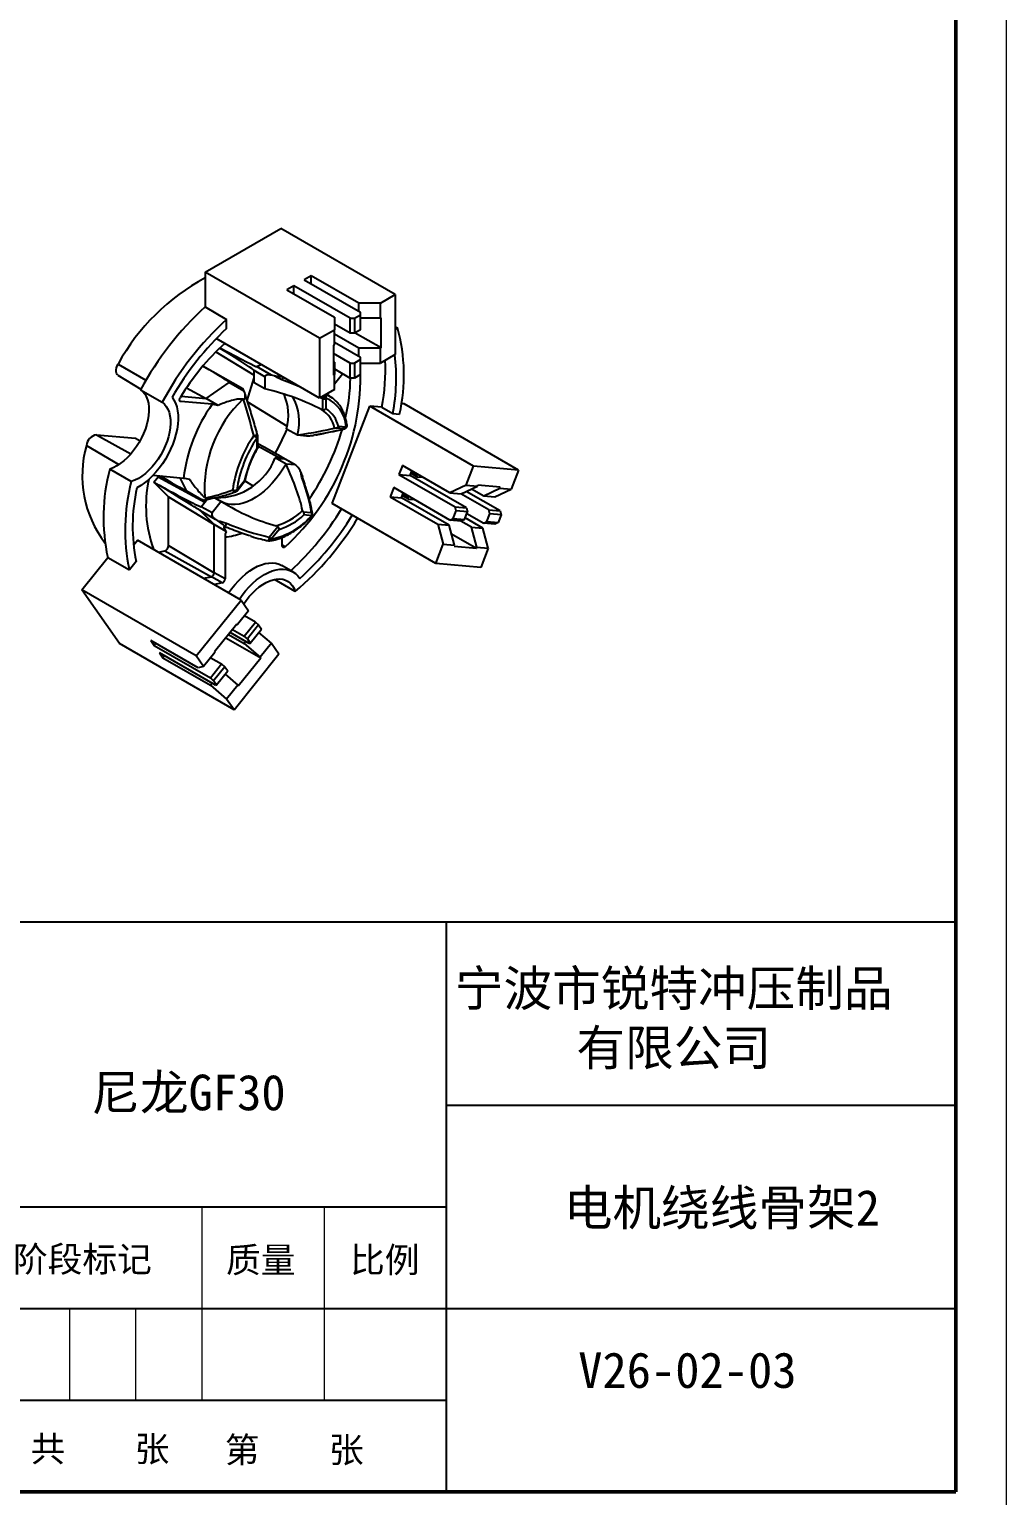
# Model space of a CAD drawing. Header units: millimetres. Extents: x 2517 to 6633, y 792 to 3241.
# Drawn here: x 3805.1 to 3843.5, y 1139 to 1196.6 of the extents above; entities that cross this region are included whole.
import ezdxf

# ---------------------------------------------------------------- set-up
doc = ezdxf.new("R2010")
doc.units = ezdxf.units.MM
for name, color, linetype, lineweight in [('实线', 7, 'Continuous', 25), ('引导线', 6, 'Continuous', 9), ('文本', 3, 'Continuous', 15), ('粗实线', 9, 'Continuous', 50)]:
    doc.layers.add(name, color=color, linetype=linetype, lineweight=lineweight)
doc.styles.get("Standard").update_dxf_attribs({"font": 'simfang.ttf'})

msp = doc.modelspace()

# ---------------------------------------------------------------- linework, layer by layer
at = {"color": 7, "linetype": 'Continuous', "lineweight": 25}
for p, q in [((3811.9997, 1187.046), (3814.9696, 1188.7605)), ((3819.4668, 1186.1643), (3814.9696, 1188.7605)), ((3816.4969, 1184.4498), (3811.9997, 1187.046)), ((3811.9997, 1187.046), (3811.9997, 1185.6821)), ((3816.1681, 1186.9052), (3815.8923, 1186.746)), ((3818.0349, 1185.8275), (3816.1681, 1186.9052)), ((3816.1681, 1186.5868), (3816.1681, 1186.9052)), ((3815.4893, 1186.5133), (3815.2135, 1186.3541)), ((3815.2135, 1186.3541), (3817.0803, 1185.2764)), ((3817.6955, 1185.2397), (3815.4893, 1186.5133)), ((3815.4893, 1186.1949), (3815.4893, 1186.5133)), ((3815.8923, 1186.746), (3818.0985, 1185.4724)), ((3811.9997, 1185.6821), (3812.8482, 1185.1923)), ((3818.8834, 1185.8275), (3818.0349, 1185.8275)), ((3818.0349, 1185.5091), (3818.0349, 1185.8275)), ((3818.8834, 1185.8275), (3819.4668, 1186.1643)), ((3818.8834, 1185.2396), (3818.8834, 1185.8275)), ((3819.4668, 1186.1643), (3819.4668, 1183.8126)), ((3812.8482, 1184.8351), (3812.8482, 1185.1923)), ((3817.0803, 1185.2764), (3817.0803, 1184.7866)), ((3817.6955, 1185.2397), (3817.8652, 1185.2397)), ((3817.6955, 1184.6518), (3817.6955, 1185.2397)), ((3817.8652, 1185.2397), (3818.0985, 1185.3744)), ((3817.8652, 1185.2397), (3817.8652, 1184.6518)), ((3818.0985, 1185.3744), (3818.0985, 1185.4724)), ((3818.0985, 1184.7865), (3818.0985, 1185.3744)), ((3818.8834, 1185.2396), (3818.0985, 1185.2396)), ((3818.9152, 1185.258), (3818.8834, 1185.2396)), ((3818.9152, 1184.0821), (3818.9152, 1185.258)), ((3816.4969, 1184.4498), (3817.0803, 1184.7866)), ((3817.6955, 1184.6518), (3817.0803, 1185.0069)), ((3817.0803, 1184.1987), (3817.0803, 1184.7866)), ((3818.0349, 1184.0638), (3817.0803, 1184.6149)), ((3817.8652, 1184.6518), (3817.6955, 1184.6518)), ((3818.0985, 1184.7865), (3817.8652, 1184.6518)), ((3817.8968, 1184.6701), (3818.9152, 1184.0821)), ((3819.4668, 1184.9091), (3819.5611, 1184.8546)), ((3819.5611, 1184.8546), (3819.4668, 1184.781)), ((3812.4305, 1183.924), (3813.9301, 1182.9998)), ((3816.4969, 1182.0982), (3812.4423, 1184.4389)), ((3816.4969, 1184.4498), (3816.4969, 1182.0982)), ((3817.0803, 1184.1987), (3817.0485, 1184.1803)), ((3817.0485, 1184.1803), (3817.0485, 1183.0045)), ((3817.0803, 1184.2965), (3818.0985, 1183.7086)), ((3818.8834, 1184.0638), (3818.0349, 1184.0638)), ((3818.0349, 1183.7454), (3818.0349, 1184.0638)), ((3818.9152, 1184.0821), (3818.8834, 1184.0638)), ((3818.8834, 1183.4759), (3818.8834, 1184.0638)), ((3813.4816, 1182.4574), (3811.9177, 1183.3603)), ((3814.6104, 1182.9995), (3814.0238, 1183.3381)), ((3817.6955, 1183.476), (3817.0485, 1183.8495)), ((3817.0485, 1183.5311), (3817.0803, 1183.5127)), ((3817.0803, 1183.5127), (3817.0803, 1183.0229)), ((3817.6955, 1183.476), (3817.8652, 1183.476)), ((3817.6955, 1182.8881), (3817.6955, 1183.476)), ((3818.0985, 1183.6107), (3817.8652, 1183.476)), ((3817.8652, 1183.476), (3817.8652, 1182.8881)), ((3818.0985, 1183.6107), (3818.0985, 1183.7086)), ((3818.0985, 1183.0228), (3818.0985, 1183.6107)), ((3818.0985, 1183.4759), (3818.8834, 1183.4759)), ((3819.4668, 1183.8126), (3818.8834, 1183.4759)), ((3808.5787, 1183.0005), (3809.4807, 1182.4537)), ((3813.6512, 1182.0096), (3813.9301, 1182.8941)), ((3814.3544, 1182.9417), (3813.9301, 1183.1866)), ((3813.9301, 1182.9998), (3813.9301, 1183.1866)), ((3813.9301, 1182.7059), (3813.9301, 1182.9998)), ((3814.3544, 1182.9417), (3814.3544, 1182.461)), ((3814.7149, 1182.9787), (3814.6104, 1182.9995)), ((3817.0803, 1183.0229), (3817.0485, 1183.0045)), ((3817.0803, 1183.2432), (3817.6955, 1182.8881)), ((3817.0803, 1182.6575), (3817.4019, 1183.0575)), ((3817.0803, 1182.4349), (3817.0803, 1183.0229)), ((3817.8652, 1182.8881), (3817.6955, 1182.8881)), ((3818.0985, 1183.0228), (3817.8652, 1182.8881)), ((3809.4682, 1182.4309), (3810.3167, 1181.941)), ((3811.0648, 1182.1719), (3812.0421, 1182.0845)), ((3811.2788, 1182.5061), (3812.0421, 1182.0845)), ((3812.0421, 1182.0845), (3812.9454, 1182.7156)), ((3813.532, 1182.377), (3812.9454, 1182.7156)), ((3813.56, 1182.312), (3813.532, 1182.377)), ((3814.3544, 1182.461), (3813.9301, 1182.7059)), ((3817.0803, 1182.4349), (3816.4969, 1182.0982)), ((3817.0045, 1182.1003), (3816.7814, 1182.2624)), ((3812.2831, 1181.856), (3811.0451, 1181.9667)), ((3812.5123, 1181.8131), (3812.0421, 1182.0845)), ((3813.6712, 1181.9491), (3815.2216, 1180.9998)), ((3816.5631, 1181.6532), (3816.5731, 1181.6476)), ((3816.6297, 1181.6342), (3816.6297, 1182.0779)), ((3816.7456, 1182.0959), (3816.7456, 1181.6875)), ((3816.9877, 1177.9562), (3818.4726, 1181.7834)), ((3818.9455, 1181.7411), (3818.4726, 1181.7834)), ((3822.5455, 1179.4321), (3818.4726, 1181.7834)), ((3818.9455, 1181.7411), (3819.3698, 1181.4962)), ((3819.8119, 1181.8706), (3819.7083, 1181.8799)), ((3824.3091, 1179.2744), (3819.8119, 1181.8706)), ((3819.3698, 1181.4962), (3819.6376, 1181.4722)), ((3807.7343, 1180.6584), (3809.2675, 1180.5213)), ((3809.2675, 1180.5213), (3809.4483, 1180.4223)), ((3814.042, 1180.1268), (3814.042, 1180.5351)), ((3814.0772, 1180.1472), (3814.0772, 1180.5841)), ((3815.2016, 1180.8969), (3815.6258, 1180.6519)), ((3815.6258, 1180.6519), (3815.9863, 1180.6197)), ((3816.3504, 1180.6516), (3816.2686, 1180.6402)), ((3816.4029, 1180.6657), (3816.3504, 1180.6516)), ((3816.5025, 1180.6866), (3816.5346, 1180.6927)), ((3817.4614, 1180.8945), (3817.1286, 1180.9243)), ((3817.2344, 1180.9921), (3817.5406, 1180.9647)), ((3814.0772, 1180.2293), (3814.9765, 1179.729)), ((3809.1053, 1178.8186), (3808.2567, 1179.3085)), ((3815.1803, 1179.5038), (3814.7561, 1179.7487)), ((3814.7561, 1179.7487), (3814.9765, 1179.729)), ((3815.5634, 1179.4632), (3814.9686, 1179.8066)), ((3814.9765, 1179.729), (3815.1166, 1179.7164)), ((3815.5409, 1179.4715), (3815.1166, 1179.7164)), ((3815.5409, 1179.4715), (3815.1803, 1179.5038)), ((3819.7507, 1179.4562), (3819.6128, 1179.1008)), ((3821.6174, 1178.3785), (3819.7507, 1179.4562)), ((3822.2538, 1178.6804), (3822.5455, 1179.4321)), ((3824.3091, 1179.2744), (3822.5455, 1179.4321)), ((3809.9579, 1179.0656), (3811.1588, 1178.9582)), ((3809.9933, 1178.7993), (3810.1595, 1179.0061)), ((3809.9933, 1178.7993), (3810.2037, 1178.6729)), ((3810.5679, 1178.2178), (3809.9933, 1178.7993)), ((3810.1595, 1179.0061), (3811.9928, 1178.0065)), ((3813.2471, 1178.4861), (3813.5533, 1178.8671)), ((3813.2557, 1178.4599), (3813.5799, 1178.8632)), ((3813.5666, 1178.8467), (3813.8682, 1178.6684)), ((3815.773, 1179.1633), (3815.7294, 1179.2505)), ((3819.6128, 1179.1008), (3821.819, 1177.8272)), ((3819.6128, 1179.1008), (3820.0537, 1179.0614)), ((3820.0537, 1179.0614), (3820.1234, 1179.241)), ((3822.2599, 1177.7878), (3820.0537, 1179.0614)), ((3820.0874, 1179.1483), (3820.3238, 1179.0118)), ((3820.3253, 1179.1245), (3820.3137, 1179.0947)), ((3820.337, 1179.0078), (3820.5624, 1178.9876)), ((3824.3091, 1179.2744), (3824.0175, 1178.5227)), ((3810.5679, 1178.2178), (3812.3603, 1177.1343)), ((3810.5679, 1176.3107), (3810.5679, 1178.2178)), ((3810.9818, 1178.609), (3811.838, 1178.1147)), ((3811.8739, 1178.1032), (3811.2873, 1178.4418)), ((3812.3815, 1178.1836), (3812.6375, 1178.0358)), ((3812.5619, 1178.1634), (3812.5619, 1178.2252)), ((3819.4113, 1178.5814), (3819.2734, 1178.226)), ((3819.2734, 1178.226), (3821.1401, 1177.1483)), ((3819.2734, 1178.226), (3819.7143, 1178.1866)), ((3821.6174, 1177.3078), (3819.4113, 1178.5814)), ((3819.7143, 1178.1866), (3819.784, 1178.3662)), ((3821.581, 1177.1089), (3819.7143, 1178.1866)), ((3819.748, 1178.2735), (3819.9844, 1178.137)), ((3819.9859, 1178.2497), (3819.9743, 1178.2199)), ((3822.2538, 1178.6804), (3821.6174, 1178.3785)), ((3821.6174, 1178.3785), (3822.0583, 1178.3391)), ((3823.1417, 1177.7089), (3822.0486, 1178.34)), ((3822.0583, 1178.3391), (3822.6947, 1178.6409)), ((3822.2538, 1178.6804), (3822.6947, 1178.6409)), ((3823.5826, 1177.6695), (3822.2584, 1178.434)), ((3822.4675, 1178.5331), (3822.9402, 1178.2603)), ((3822.6947, 1178.6409), (3822.7106, 1178.6819)), ((3823.5925, 1178.6031), (3822.7106, 1178.6819)), ((3822.9402, 1178.2603), (3823.5766, 1178.5621)), ((3822.9402, 1178.2603), (3823.3811, 1178.2208)), ((3823.3811, 1178.2208), (3824.0175, 1178.5227)), ((3823.5766, 1178.5621), (3823.5925, 1178.6031)), ((3823.5766, 1178.5621), (3824.0175, 1178.5227)), ((3812.3603, 1177.1343), (3811.8265, 1177.6747)), ((3812.4131, 1177.336), (3811.8265, 1177.6747)), ((3811.8527, 1177.8322), (3811.9928, 1178.0065)), ((3812.277, 1177.5873), (3811.8527, 1177.8322)), ((3811.9244, 1178.0965), (3811.8739, 1178.1032)), ((3811.9928, 1178.0065), (3812.0898, 1178.1272)), ((3812.6375, 1178.0358), (3812.277, 1177.5873)), ((3815.8503, 1177.6296), (3816.1831, 1177.5998)), ((3821.0606, 1175.6049), (3816.9877, 1177.9562)), ((3819.9976, 1178.133), (3820.2229, 1178.1128)), ((3821.7447, 1177.3682), (3821.8614, 1177.6689)), ((3821.8614, 1177.6689), (3821.819, 1177.8272)), ((3821.819, 1177.8272), (3822.2599, 1177.7878)), ((3822.3023, 1177.6295), (3821.8614, 1177.6689)), ((3822.1856, 1177.3287), (3822.3023, 1177.6295)), ((3822.2599, 1177.7878), (3822.3023, 1177.6295)), ((3822.2796, 1177.5709), (3822.9402, 1177.1895)), ((3823.1841, 1177.5506), (3823.1417, 1177.7089)), ((3823.1417, 1177.7089), (3823.5826, 1177.6695)), ((3823.5826, 1177.6695), (3823.625, 1177.5112)), ((3812.8305, 1176.8629), (3812.3603, 1177.1343)), ((3812.3603, 1175.2392), (3812.3603, 1177.1343)), ((3812.5019, 1177.2749), (3812.4131, 1177.336)), ((3812.8002, 1177.0424), (3812.7864, 1177.0471)), ((3814.5197, 1176.6396), (3814.8525, 1177.0535)), ((3816.1888, 1177.4807), (3815.8826, 1177.508)), ((3821.1401, 1177.1483), (3821.3523, 1176.3567)), ((3821.1401, 1177.1483), (3821.581, 1177.1089)), ((3821.7932, 1176.3173), (3821.581, 1177.1089)), ((3821.6174, 1177.3078), (3821.7447, 1177.3682)), ((3822.0583, 1177.2684), (3821.6174, 1177.3078)), ((3821.7447, 1177.3682), (3822.1856, 1177.3287)), ((3822.4629, 1177.0301), (3822.0486, 1177.2692)), ((3822.1856, 1177.3287), (3822.0583, 1177.2684)), ((3822.9038, 1176.9907), (3822.2099, 1177.3912)), ((3822.675, 1176.2384), (3822.4629, 1177.0301)), ((3822.4629, 1177.0301), (3822.9038, 1176.9907)), ((3823.1159, 1176.199), (3822.9038, 1176.9907)), ((3822.9402, 1177.1895), (3823.0674, 1177.2499)), ((3823.3811, 1177.1501), (3822.9402, 1177.1895)), ((3823.0674, 1177.2499), (3823.1841, 1177.5506)), ((3823.0674, 1177.2499), (3823.5083, 1177.2105)), ((3823.625, 1177.5112), (3823.1841, 1177.5506)), ((3823.5083, 1177.2105), (3823.3811, 1177.1501)), ((3823.625, 1177.5112), (3823.5083, 1177.2105)), ((3809.1904, 1176.3216), (3809.3452, 1176.5143)), ((3813.4182, 1174.163), (3809.3452, 1176.5143)), ((3812.7846, 1176.6449), (3812.7846, 1174.9943)), ((3814.9051, 1176.9437), (3814.5988, 1176.5628)), ((3815.0332, 1176.2924), (3815.0332, 1176.6296)), ((3821.6727, 1176.7668), (3822.6591, 1176.1974)), ((3807.1573, 1174.5653), (3808.1802, 1175.8377)), ((3808.1802, 1175.8377), (3809.0287, 1175.3479)), ((3810.417, 1176.0948), (3812.2507, 1175.0822)), ((3810.5679, 1176.3107), (3812.3603, 1175.2392)), ((3821.0606, 1175.6049), (3821.3523, 1176.3567)), ((3821.3523, 1176.3567), (3821.7932, 1176.3173)), ((3821.7773, 1176.2762), (3821.7932, 1176.3173)), ((3821.7773, 1176.2762), (3822.6591, 1176.1974)), ((3822.6591, 1176.1974), (3822.675, 1176.2384)), ((3822.675, 1176.2384), (3823.1159, 1176.199)), ((3823.1159, 1176.199), (3822.8242, 1175.4472)), ((3809.2966, 1175.681), (3809.0287, 1175.3479)), ((3815.4431, 1175.2752), (3815.0188, 1175.5201)), ((3822.8242, 1175.4472), (3821.0606, 1175.6049)), ((3812.675, 1174.8373), (3812.2507, 1175.0822)), ((3812.7846, 1174.9943), (3812.3603, 1175.2392)), ((3815.5446, 1174.5026), (3814.7233, 1174.9768)), ((3811.6545, 1171.9691), (3807.1573, 1174.5653)), ((3808.6423, 1172.4525), (3807.1573, 1174.5653)), ((3811.6545, 1171.9691), (3813.4182, 1174.163)), ((3813.4182, 1174.163), (3813.7099, 1173.748)), ((3813.7099, 1173.748), (3813.269, 1173.1995)), ((3813.975, 1173.299), (3813.5474, 1173.5459)), ((3813.253, 1173.2222), (3812.3712, 1172.1252)), ((3813.0832, 1173.0108), (3813.5341, 1172.7505)), ((3813.269, 1173.1995), (3813.2255, 1173.1879)), ((3813.253, 1173.2222), (3813.269, 1173.1995)), ((3813.5341, 1172.7505), (3813.975, 1173.299)), ((3814.1023, 1173.1897), (3813.6614, 1172.6412)), ((3813.7781, 1172.4752), (3814.219, 1173.0236)), ((3813.975, 1173.299), (3814.1023, 1173.1897)), ((3814.1023, 1173.1897), (3814.219, 1173.0236)), ((3813.1395, 1169.8563), (3808.6423, 1172.4525)), ((3811.7341, 1171.4972), (3809.8673, 1172.5748)), ((3809.8673, 1172.5748), (3810.0052, 1172.3787)), ((3810.0692, 1172.4583), (3810.0052, 1172.3787)), ((3810.0052, 1172.3787), (3812.2114, 1171.1051)), ((3812.8197, 1172.6831), (3814.1864, 1171.8941)), ((3812.9256, 1172.8148), (3813.5341, 1172.4635)), ((3813.7356, 1172.4638), (3812.9896, 1172.8945)), ((3813.6614, 1172.6412), (3813.5341, 1172.7505)), ((3813.5981, 1172.5432), (3813.5341, 1172.4635)), ((3813.5341, 1172.4635), (3814.1705, 1171.9168)), ((3813.6614, 1172.6412), (3813.7781, 1172.4752)), ((3813.7356, 1172.4638), (3813.7781, 1172.4752)), ((3814.6114, 1172.4653), (3814.1138, 1172.8928)), ((3814.6114, 1172.4653), (3814.1705, 1171.9168)), ((3814.6114, 1172.4653), (3814.9031, 1172.0503)), ((3810.2067, 1172.0919), (3810.3446, 1171.8957)), ((3812.4129, 1170.8183), (3810.2067, 1172.0919)), ((3810.4086, 1171.9754), (3810.3446, 1171.8957)), ((3810.3446, 1171.8957), (3812.2114, 1170.8181)), ((3811.9462, 1171.5541), (3811.6545, 1171.9691)), ((3812.3871, 1172.1026), (3811.9462, 1171.5541)), ((3812.2246, 1171.9004), (3812.6523, 1171.6535)), ((3812.3712, 1172.1252), (3812.3871, 1172.1026)), ((3813.1395, 1169.8563), (3814.9031, 1172.0503)), ((3813.3046, 1170.7972), (3814.1864, 1171.8941)), ((3814.1705, 1171.9168), (3814.1864, 1171.8941)), ((3811.9462, 1171.5541), (3811.7341, 1171.4972)), ((3812.2114, 1171.1051), (3812.6523, 1171.6535)), ((3812.7796, 1171.5442), (3812.3387, 1170.9957)), ((3812.4553, 1170.8297), (3812.8963, 1171.3782)), ((3812.6523, 1171.6535), (3812.7796, 1171.5442)), ((3812.7796, 1171.5442), (3812.8963, 1171.3782)), ((3812.7911, 1171.2473), (3813.2887, 1170.8198)), ((3812.3387, 1170.9957), (3812.2114, 1171.1051)), ((3812.2754, 1170.8977), (3812.2114, 1170.8181)), ((3812.2114, 1170.8181), (3812.8478, 1170.2713)), ((3812.4553, 1170.8297), (3812.3387, 1170.9957)), ((3812.4129, 1170.8183), (3812.4553, 1170.8297)), ((3813.2887, 1170.8198), (3812.8478, 1170.2713)), ((3813.2887, 1170.8198), (3813.3046, 1170.7972)), ((3813.1395, 1169.8563), (3812.8478, 1170.2713))]:
    msp.add_line(p, q, dxfattribs=at)
at = {"color": 8, "linetype": 'Continuous', "lineweight": 25}
for p, q in [((3808.585, 1183.4389), (3809.6819, 1182.8064)), ((3814.0238, 1183.3381), (3814.2055, 1183.421)), ((3811.0451, 1181.9667), (3811.0141, 1181.9846)), ((3807.7343, 1180.6584), (3809.0918, 1179.9118)), ((3817.4865, 1180.8977), (3817.4614, 1180.8945)), ((3807.3442, 1180.241), (3808.6168, 1179.4873)), ((3811.2873, 1178.4418), (3811.0253, 1178.9701)), ((3820.1118, 1179.2113), (3820.3137, 1179.0947)), ((3819.7724, 1178.3365), (3819.9743, 1178.2199)), ((3815.1429, 1176.262), (3815.0332, 1176.3253))]:
    msp.add_line(p, q, dxfattribs=at)
at = {"color": 7, "linetype": 'Continuous', "lineweight": 25, "flags": 128}
for points in [[(3808.5787, 1183.0005), (3808.5472, 1183.0274), (3808.5196, 1183.0746), (3808.5052, 1183.1351), (3808.505, 1183.2058), (3808.5188, 1183.2827), (3808.5459, 1183.3618), (3808.585, 1183.4389)], [(3809.4682, 1182.4309), (3809.5559, 1182.3565), (3809.6312, 1182.2647), (3809.6932, 1182.1565), (3809.7413, 1182.0333), (3809.7748, 1181.8965), (3809.7933, 1181.7478), (3809.7966, 1181.5889), (3809.7847, 1181.4218), (3809.7577, 1181.2484), (3809.7159, 1181.0708), (3809.6599, 1180.8912), (3809.5902, 1180.7117), (3809.5078, 1180.5345), (3809.4136, 1180.3616), (3809.3088, 1180.1952), (3809.1946, 1180.0372), (3809.0723, 1179.8896), (3808.9435, 1179.754), (3808.8097, 1179.6322), (3808.6724, 1179.5255), (3808.5334, 1179.4353), (3808.3943, 1179.3627), (3808.2567, 1179.3085)], [(3810.3167, 1181.941), (3810.4044, 1181.8667), (3810.4797, 1181.7748), (3810.5418, 1181.6667), (3810.5898, 1181.5434), (3810.6233, 1181.4066), (3810.6418, 1181.2579), (3810.6451, 1181.099), (3810.6332, 1180.9319), (3810.6062, 1180.7585), (3810.5644, 1180.581), (3810.5084, 1180.4014), (3810.4388, 1180.2219), (3810.3563, 1180.0446), (3810.2622, 1179.8718), (3810.1573, 1179.7054), (3810.0431, 1179.5474), (3809.9209, 1179.3997), (3809.792, 1179.2642), (3809.6582, 1179.1423), (3809.521, 1179.0357), (3809.3819, 1178.9455), (3809.2428, 1178.8728), (3809.1053, 1178.8186)], [(3810.7061, 1182.1368), (3810.7809, 1182.0245), (3810.8422, 1181.8966), (3810.8893, 1181.7545), (3810.9218, 1181.5993), (3810.9394, 1181.4328), (3810.9419, 1181.2564), (3810.9293, 1181.0718), (3810.9017, 1180.8809), (3810.8594, 1180.6855), (3810.8028, 1180.4873), (3810.7324, 1180.2885), (3810.649, 1180.0908), (3810.5532, 1179.8962), (3810.4461, 1179.7065), (3810.3286, 1179.5236), (3810.202, 1179.3493), (3810.0673, 1179.1851), (3809.926, 1179.0328), (3809.7793, 1178.8937), (3809.6288, 1178.7692), (3809.4757, 1178.6606), (3809.3217, 1178.5687)], [(3811.0451, 1181.9667), (3811.0293, 1181.9711), (3811.0166, 1181.9813), (3811.0078, 1181.9966), (3811.0033, 1182.0162), (3811.0033, 1182.0391), (3811.008, 1182.064), (3811.0169, 1182.0895), (3811.0297, 1182.1143)], [(3816.9937, 1182.1081), (3816.9939, 1182.1079), (3817.0045, 1182.1003)], [(3815.1803, 1179.5038), (3815.0583, 1179.3025), (3814.9262, 1179.1093), (3814.7852, 1178.9256), (3814.6365, 1178.7532), (3814.4815, 1178.5935), (3814.3215, 1178.4479), (3814.1579, 1178.3177), (3813.9922, 1178.2041), (3813.8257, 1178.108), (3813.6599, 1178.0302), (3813.4963, 1177.9715), (3813.3363, 1177.9323), (3813.1813, 1177.9131), (3813.0327, 1177.9139), (3812.8917, 1177.9348), (3812.7595, 1177.9755), (3812.6375, 1178.0358)], [(3820.3137, 1179.0947), (3820.3086, 1179.0786), (3820.3057, 1179.0629), (3820.3053, 1179.0483), (3820.3074, 1179.0353), (3820.3118, 1179.0243), (3820.3184, 1179.0159), (3820.3269, 1179.0103), (3820.337, 1179.0078)], [(3819.9743, 1178.2199), (3819.9692, 1178.2038), (3819.9663, 1178.1881), (3819.9659, 1178.1735), (3819.968, 1178.1605), (3819.9724, 1178.1495), (3819.9789, 1178.1411), (3819.9875, 1178.1355), (3819.9976, 1178.133)], [(3810.1549, 1176.0469), (3810.1752, 1176.0498), (3810.417, 1176.0948)], [(3815.1429, 1176.262), (3815.1234, 1176.2466), (3815.1037, 1176.2365), (3815.0847, 1176.232), (3815.0676, 1176.2334), (3815.0532, 1176.2407), (3815.0423, 1176.2535), (3815.0355, 1176.271), (3815.0332, 1176.2924)], [(3812.9278, 1174.4461), (3813.0368, 1174.6013), (3813.169, 1174.769), (3813.3082, 1174.9255), (3813.4533, 1175.0691), (3813.6027, 1175.1986), (3813.7551, 1175.3126), (3813.9089, 1175.4102), (3814.0628, 1175.4903), (3814.2151, 1175.5521), (3814.3646, 1175.5952), (3814.5096, 1175.619), (3814.6488, 1175.6233), (3814.781, 1175.6082), (3814.9047, 1175.5736), (3815.0188, 1175.5201)], [(3813.3521, 1174.2012), (3813.4611, 1174.3564), (3813.5932, 1174.5241), (3813.7325, 1174.6805), (3813.8775, 1174.8242), (3814.0269, 1174.9537), (3814.1793, 1175.0677), (3814.3332, 1175.1653), (3814.487, 1175.2454), (3814.6394, 1175.3072), (3814.7888, 1175.3503), (3814.9339, 1175.3741), (3815.0731, 1175.3784), (3815.2052, 1175.3632), (3815.329, 1175.3287), (3815.4431, 1175.2752), (3815.5466, 1175.2031), (3815.6383, 1175.1132), (3815.7175, 1175.0064)], [(3811.9234, 1175.026), (3812.0107, 1175.0375), (3812.2507, 1175.0822)], [(3812.675, 1174.8373), (3812.4349, 1174.7926), (3812.3476, 1174.781)], [(3813.5215, 1174.0161), (3813.6122, 1174.1476), (3813.7311, 1174.3), (3813.8573, 1174.441), (3813.9891, 1174.569), (3814.1251, 1174.6824), (3814.2635, 1174.7799), (3814.4028, 1174.8603), (3814.5413, 1174.9227), (3814.6772, 1174.9662), (3814.8091, 1174.9904), (3814.9352, 1174.9951), (3815.0541, 1174.98), (3815.1644, 1174.9454), (3815.2648, 1174.8918), (3815.354, 1174.8198), (3815.4309, 1174.7301), (3815.4947, 1174.624), (3815.5446, 1174.5026)]]:
    msp.add_lwpolyline(points, dxfattribs=at)
at = {"color": 8, "linetype": 'Continuous', "lineweight": 25, "flags": 128}
for points in [[(3816.7423, 1182.2398), (3816.8627, 1182.1874), (3816.9937, 1182.1081)], [(3813.9118, 1180.6259), (3813.9411, 1180.636), (3813.9715, 1180.6425), (3814.0009, 1180.6451), (3814.0273, 1180.6435), (3814.049, 1180.638), (3814.0645, 1180.6287), (3814.0727, 1180.6165), (3814.0731, 1180.6153)], [(3816.5335, 1180.6927), (3816.5324, 1180.6925), (3816.5175, 1180.6915)], [(3813.2471, 1178.4861), (3813.2519, 1178.4787), (3813.2551, 1178.4722), (3813.2568, 1178.4668), (3813.2569, 1178.4625), (3813.2557, 1178.4599)], [(3816.1901, 1177.4461), (3816.1924, 1177.4493), (3816.1943, 1177.4574), (3816.1931, 1177.468), (3816.1888, 1177.4807)]]:
    msp.add_lwpolyline(points, dxfattribs=at)
at = {"color": 7, "linetype": 'Continuous', "lineweight": 25}
for centre, radius, start, end in [((3816.0611, 1179.3086), 8.5412, 118.39225, 151.080832), ((3820.4505, 1176.4908), 12.4858, 132.596471, 151.592118), ((3821.299, 1176.001), 12.4858, 132.596471, 151.592118), ((3820.9033, 1176.2409), 11.779, 133.145419, 149.964489), ((3812.8514, 1183.0108), 6.9584, 347.226013, 15.365797), ((3819.1737, 1177.2483), 9.4869, 132.444589, 149.142124), ((3811.3754, 1183.1941), 7.7083, 349.134653, 2.912059), ((3812.2898, 1182.9054), 7.2189, 348.743036, 7.153871), ((3809.1259, 1182.9249), 8.9777, 312.083252, 1.931091), ((3810.8504, 1182.9411), 6.8559, 346.418926, 359.556331), ((3813.2236, 1181.4339), 2.0496, 344.808787, 23.540517), ((3817.2685, 1178.2547), 6.1501, 144.157131, 173.431509), ((3816.8717, 1178.5225), 4.8946, 133.788215, 183.800425), ((3813.7866, 1181.1849), 1.9149, 343.839531, 29.793885), ((3816.661, 1182.2595), 0.1842, 260.228809, 297.357353), ((3816.2507, 1180.9031), 1.2914, 2.736508, 67.464826), ((3816.1503, 1180.7497), 1.1108, 12.606252, 57.595083), ((3817.4558, 1181.0137), 0.12, 0, 7.979181), ((3807.8212, 1180.1862), 0.4801, 100.430501, 173.441821), ((3818.065, 1177.7899), 5.0291, 145.672625, 171.916016), ((3818.0171, 1177.8141), 4.8171, 145.60771, 171.980934), ((3813.3921, 1179.7415), 1.0258, 50.682962, 59.560011), ((3813.9572, 1180.5841), 0.12, 0, 15.087936), ((3805.7849, 1184.9078), 10.2603, 330.96557, 336.91188), ((3807.8198, 1183.7318), 9.9917, 325.905732, 343.375808), ((3817.4414, 1180.9969), 0.1043, 281.074425, 342.059295), ((3817.4558, 1181.0137), 0.12, 284.836072, 0), ((3811.5394, 1179.0531), 4.3601, 164.189161, 217.269625), ((3817.762, 1177.9588), 4.3056, 149.7665, 167.822143), ((3815.52, 1177.4121), 7.5068, 165.367544, 192.106595), ((3812.4695, 1180.6438), 2.4555, 269.113939, 338.621337), ((3816.3685, 1176.9223), 7.5068, 165.367544, 192.106595), ((3814.6337, 1177.8618), 4.9541, 167.861851, 200.291373), ((3816.081, 1177.0659), 6.9243, 167.464889, 191.536786), ((3813.18, 1178.6909), 0.2155, 244.079999, 288.119168), ((3813.1622, 1178.5351), 0.12, 290.34549, 321.205428), ((3814.1468, 1179.4015), 2.4045, 285.647885, 314.346739), ((3807.4368, 1183.8521), 11.6497, 312.904319, 328.374119), ((3816.0536, 1177.5339), 0.1454, 338.49804, 26.962392), ((3814.3386, 1176.5062), 1.6491, 155.619883, 160.17804), ((3814.0375, 1179.3712), 2.864, 281.303454, 318.69117), ((3814.1654, 1179.3539), 2.5211, 287.061938, 312.932686), ((3807.6812, 1183.6735), 12.0805, 310.610901, 328.586038), ((3807.8925, 1183.5848), 11.6112, 312.370509, 328.386799), ((3816.104, 1177.5296), 0.12, 315.896, 0), ((3816.104, 1177.5296), 0.12, 0, 9.707592), ((3814.514, 1176.6118), 0.12, 258.114518, 277.000849), ((3814.2806, 1176.3138), 0.404, 38.037695, 53.72483), ((3810.3313, 1176.3153), 0.2366, 291.241973, 358.896527), ((3812.1884, 1175.2425), 0.172, 291.241732, 358.896717), ((3812.6126, 1174.9976), 0.172, 291.241732, 358.896717)]:
    msp.add_arc(centre, radius, start, end, dxfattribs=at)
at = {"color": 8, "linetype": 'Continuous', "lineweight": 25}
for centre, radius, start, end in [((3816.7338, 1182.2598), 1.801, 158.252834, 161.898672), ((3815.3923, 1182.8684), 1.4684, 327.43025, 333.857577), ((3816.6355, 1182.157), 0.1259, 330.956184, 38.388472), ((3813.575, 1182.0139), 0.0714, 24.339761, 95.651917), ((3816.0311, 1180.727), 1.0687, 10.246637, 59.508423), ((3817.5018, 1181.0265), 0.0729, 302.160523, 3.088913), ((3814.0169, 1180.5903), 0.0606, 294.524898, 354.154677), ((3815.8128, 1178.8628), 0.053, 22.35906, 73.730407), ((3813.1855, 1178.5243), 0.1033, 195.236927, 280.256101), ((3812.0739, 1178.2094), 0.0837, 242.699398, 278.677089), ((3816.152, 1177.5352), 0.0718, 11.792479, 64.26971), ((3812.6083, 1178.9397), 2.3015, 274.392794, 291.169306), ((3846.0369, 1169.966), 32.216, 168.044515, 168.308373), ((3814.5112, 1176.5803), 0.0894, 281.230198, 348.683454)]:
    msp.add_arc(centre, radius, start, end, dxfattribs=at)
at = {"color": 7, "linetype": 'Continuous', "lineweight": 25}
for centre, major_axis, ratio, start_param, end_param in [((3809.1538, 1186.0419), (4.7762, -2.8561), 0.0151123, 0.0090367, 0.7816211), ((3809.1538, 1186.0419), (4.8707, -2.7032), 0.013391, 5.5017483, 6.2732911), ((3808.0931, 1185.4296), (4.8529, -2.7134), 0.0166634, 6.2751127, 6.9562026), ((3814.5862, 1182.9058), (0.2311, -0.0433), 0.4107788, 1.5428166, 3.2183327), ((3813.5255, 1182.2935), (-0.0524, 0.1655), 0.2019379, 5.1758749, 6.0659115), ((3813.3758, 1180.62), (4.8057, -0.8991), 0.4102814, 0.9239104, 1.4429589), ((3813.3322, 1180.6821), (4.223, 0.4281), 0.072975, 5.2791394, 5.7981879), ((3816.1757, 1180.6442), (0.2031, 0.0206), 0.073042, 3.504308, 5.1798241), ((3812.1698, 1180.5317), (5.797, 0.5904), 0.0724335, 5.5530386, 5.8551281), ((3810.213, 1182.4134), (4.9042, -2.6969), 0.0052984, 6.2711143, 6.9494283), ((3813.2449, 1180.4571), (-2.4295, 3.9866), 0.2690752, 3.7925819, 4.3116304), ((3815.6454, 1179.2773), (-0.1169, 0.1917), 0.2693801, 4.4110851, 6.0866012), ((3806.5036, 1181.3328), (4.7838, -2.8915), 0.007461, 5.6157029, 6.2949096), ((3812.6032, 1181.6489), (-3.332, 5.481), 0.2666187, 3.7345113, 4.0366008), ((3807.0339, 1180.5782), (4.7928, -2.9039), 0.0030923, 0.01228, 0.850038), ((3807.0339, 1180.5782), (4.819, -2.7456), 0.0208798, 5.4420746, 6.2798326), ((3811.936, 1178.1967), (0.123, 0.0553), 0.6239313, 3.5641942, 3.9307946), ((3812.4664, 1177.4421), (0.1905, -0.1438), 0.4912426, 3.1267003, 4.8022164), ((3813.3322, 1180.5075), (3.96, -2.9905), 0.490641, 4.9019723, 5.4210208), ((3812.1698, 1181.3987), (5.4422, -4.1114), 0.4858011, 5.1794186, 5.4815082)]:
    msp.add_ellipse(centre, major_axis=major_axis, ratio=ratio, start_param=start_param, end_param=end_param, dxfattribs=at)
at = {"color": 8, "linetype": 'Continuous', "lineweight": 25}
for start_param, end_param in [(1.0250951, 1.1646979), (0.8626083, 0.8805454)]:
    msp.add_ellipse((3811.953, 1180.8401), major_axis=(6.6059, -1.2308), ratio=0.4062791, start_param=start_param, end_param=end_param, dxfattribs=at)
at = {"color": 7, "linetype": 'Continuous', "lineweight": 25}
for points in [[(3815.0219, 1182.8194), (3814.9126, 1182.8602), (3814.8104, 1182.9135), (3814.7149, 1182.9787)], [(3813.5137, 1182.0487), (3813.504, 1182.0511), (3813.4943, 1182.0535), (3813.4847, 1182.0559)], [(3813.9118, 1180.6259), (3813.7854, 1181.1355), (3813.6512, 1181.6076), (3813.5137, 1182.0487)], [(3816.6297, 1181.6342), (3816.6721, 1181.6352), (3816.7168, 1181.6571), (3816.7456, 1181.6875)], [(3816.3504, 1180.6516), (3816.3907, 1180.6651), (3816.4461, 1180.6784), (3816.5175, 1180.6915)], [(3817.1286, 1180.9243), (3817.1083, 1180.9223), (3817.0934, 1180.9197), (3817.0827, 1180.9171)], [(3817.1286, 1180.9243), (3817.1689, 1180.9283), (3817.2096, 1180.9559), (3817.2344, 1180.9921)], [(3811.1588, 1178.9582), (3811.2219, 1178.9526), (3811.2998, 1178.938), (3811.388, 1178.9153)], [(3815.8276, 1178.9136), (3815.7963, 1179.0036), (3815.7783, 1179.0867), (3815.773, 1179.1633)], [(3811.9879, 1178.1981), (3811.9961, 1178.1919), (3812.0043, 1178.1857), (3812.0125, 1178.1795)], [(3812.0125, 1178.1795), (3812.3458, 1178.243), (3812.7022, 1178.3432), (3813.0858, 1178.4971)], [(3815.8503, 1177.6296), (3815.8751, 1177.5936), (3815.8867, 1177.5462), (3815.8826, 1177.508)], [(3812.5019, 1177.2749), (3812.6177, 1177.2621), (3812.7294, 1177.2331), (3812.8366, 1177.1869)], [(3812.8172, 1177.0344), (3812.8116, 1177.0371), (3812.8059, 1177.0397), (3812.8002, 1177.0424)], [(3814.8525, 1177.0535), (3814.8379, 1177.0705), (3814.8171, 1177.0805), (3814.7953, 1177.0861)], [(3814.8525, 1177.0535), (3814.8814, 1177.0199), (3814.901, 1176.9771), (3814.9051, 1176.9437)]]:
    msp.add_open_spline(points, degree=3, dxfattribs=at)
for points, knots in [([(3814.7149, 1182.9787), (3814.7507, 1182.9728), (3814.8231, 1182.9609), (3814.9246, 1182.9531), (3814.9885, 1182.9533), (3815.0155, 1182.9534)], [0, 0, 0, 0, 0.3611938, 0.7307768, 1, 1, 1, 1]), ([(3813.568, 1182.085), (3813.5802, 1182.1234), (3813.5831, 1182.1616), (3813.5814, 1182.2377), (3813.5756, 1182.2758), (3813.56, 1182.312)], [0, 0, 0, 0, 0.5, 0.5, 1, 1, 1, 1]), ([(3813.6401, 1182.0438), (3813.6371, 1182.0527), (3813.6229, 1182.0944), (3813.6001, 1182.1699), (3813.5815, 1182.2416), (3813.5732, 1182.2736)], [0, 0, 0, 0, 0.1303153, 0.611451, 1, 1, 1, 1]), ([(3812.5123, 1181.8131), (3812.4682, 1181.8245), (3812.427, 1181.8337), (3812.3503, 1181.848), (3812.3145, 1181.8532), (3812.2831, 1181.856)], [0, 0, 0, 0, 0.5, 0.5, 1, 1, 1, 1]), ([(3813.4847, 1182.0559), (3813.4446, 1182.0659), (3813.3999, 1182.066), (3813.3128, 1182.0602), (3813.2697, 1182.054), (3813.1413, 1182.0307), (3813.0582, 1182.0092), (3812.8156, 1181.9379), (3812.6603, 1181.8799), (3812.5123, 1181.8131)], [0, 0, 0, 0, 0.125, 0.125, 0.25, 0.25, 0.5, 0.5, 1, 1, 1, 1]), ([(3813.5137, 1182.0487), (3813.5167, 1182.048), (3813.5199, 1182.0474), (3813.5232, 1182.0472), (3813.5265, 1182.047), (3813.53, 1182.0471), (3813.5333, 1182.0477), (3813.5363, 1182.0483), (3813.5392, 1182.0492), (3813.5418, 1182.0503), (3813.5449, 1182.0517), (3813.5476, 1182.0535), (3813.5499, 1182.0554), (3813.554, 1182.0587), (3813.557, 1182.0625), (3813.5595, 1182.0663), (3813.5634, 1182.0724), (3813.566, 1182.0787), (3813.568, 1182.085)], [0, 0, 0, 0, 0.00001678853, 0.00001678853, 0.00001678853, 0.00003385531, 0.00003385531, 0.00003385531, 0.00004908839, 0.00004908839, 0.00004908839, 0.00006741658, 0.00006741658, 0.00006741658, 0.0000991218, 0.0000991218, 0.0000991218, 0.00014899221, 0.00014899221, 0.00014899221, 0.00014899221]), ([(3814.0731, 1180.6153), (3814.0581, 1180.6704), (3814.0139, 1180.8329), (3813.9374, 1181.1004), (3813.8417, 1181.4197), (3813.7421, 1181.7366), (3813.6739, 1181.9419), (3813.6401, 1182.0433)], [0, 0, 0, 0, 0.1081092, 0.3192902, 0.5403284, 0.7728305, 1, 1, 1, 1]), ([(3816.5666, 1181.6514), (3816.5773, 1181.6458), (3816.5887, 1181.6411), (3816.6003, 1181.638), (3816.61, 1181.6354), (3816.6201, 1181.634), (3816.6297, 1181.6342)], [0, 0, 0, 0, 0.00006050247, 0.00006050247, 0.00006050247, 0.00011136818, 0.00011136818, 0.00011136818, 0.00011136818]), ([(3817.5746, 1181.0304), (3817.5695, 1181.0634), (3817.5549, 1181.159), (3817.52, 1181.3093), (3817.4655, 1181.4769), (3817.3973, 1181.6319), (3817.316, 1181.7733), (3817.2227, 1181.9004), (3817.1166, 1182.0102), (3817.0393, 1182.0793), (3816.9949, 1182.1068), (3816.9926, 1182.1082)], [0, 0, 0, 0, 0.0706081, 0.2040017, 0.3372495, 0.4700582, 0.6021981, 0.7334606, 0.8637288, 0.9930464, 1, 1, 1, 1]), ([(3816.4036, 1180.6631), (3816.4123, 1180.6656), (3816.4359, 1180.6725), (3816.4707, 1180.6807), (3816.4992, 1180.686), (3816.5025, 1180.6866)], [0, 0, 0, 0, 0.3398778, 0.9223164, 1, 1, 1, 1]), ([(3816.5335, 1180.6927), (3816.5812, 1180.7016), (3816.7174, 1180.727), (3816.9271, 1180.7685), (3817.1528, 1180.8166), (3817.3382, 1180.8594), (3817.4425, 1180.8864), (3817.4865, 1180.8977)], [0, 0, 0, 0, 0.1324183, 0.3782185, 0.6131177, 0.8367017, 1, 1, 1, 1]), ([(3813.5808, 1178.8641), (3813.5845, 1178.8832), (3813.601, 1178.9676), (3813.6392, 1179.12), (3813.7002, 1179.321), (3813.7736, 1179.5229), (3813.8583, 1179.7239), (3813.9542, 1179.9224), (3814.0286, 1180.0608), (3814.0708, 1180.1323), (3814.0755, 1180.1403)], [0, 0, 0, 0, 0.0455993, 0.201126, 0.3568062, 0.5126092, 0.6685122, 0.8244885, 0.9805098, 1, 1, 1, 1]), ([(3814.076, 1180.1472), (3814.0763, 1180.146), (3814.0783, 1180.14), (3814.068, 1180.1324), (3814.053, 1180.1279), (3814.0425, 1180.1268), (3814.042, 1180.1268)], [0, 0, 0, 0, 0.0964603, 0.5157197, 0.9798165, 1, 1, 1, 1]), ([(3811.388, 1178.9153), (3811.4655, 1178.8003), (3811.552, 1178.6825), (3811.6973, 1178.5007), (3811.7486, 1178.439), (3811.8317, 1178.3462), (3811.8606, 1178.315), (3811.9217, 1178.254), (3811.9542, 1178.2236), (3811.9879, 1178.1981)], [0, 0, 0, 0, 0.5, 0.5, 0.75, 0.75, 0.875, 0.875, 1, 1, 1, 1]), ([(3813.5801, 1178.8642), (3813.5789, 1178.8632), (3813.5762, 1178.8609), (3813.5627, 1178.8642), (3813.5537, 1178.867), (3813.5533, 1178.8671)], [0, 0, 0, 0, 0.452695, 0.9771887, 1, 1, 1, 1]), ([(3815.773, 1179.1633), (3815.7864, 1179.1328), (3815.8099, 1179.0793), (3815.8229, 1179.02), (3815.8285, 1178.9946)], [0, 0, 0, 0, 0.5720297, 1, 1, 1, 1]), ([(3815.8622, 1178.8827), (3815.859, 1178.8916), (3815.845, 1178.9308), (3815.8366, 1178.967), (3815.83, 1178.995)], [0, 0, 0, 0, 0.2253426, 1, 1, 1, 1]), ([(3816.2222, 1177.5499), (3816.214, 1177.5959), (3816.1895, 1177.7328), (3816.1367, 1177.9701), (3816.0584, 1178.2682), (3815.967, 1178.5738), (3815.8961, 1178.7822), (3815.8618, 1178.8829)], [0, 0, 0, 0, 0.1083293, 0.3223328, 0.5459002, 0.7805349, 1, 1, 1, 1]), ([(3812.0355, 1178.135), (3812.0369, 1178.1376), (3812.0379, 1178.1405), (3812.0379, 1178.1443), (3812.0379, 1178.1464), (3812.0375, 1178.1489), (3812.0365, 1178.1518), (3812.0358, 1178.1537), (3812.0347, 1178.1559), (3812.0333, 1178.1583), (3812.0321, 1178.1602), (3812.0307, 1178.1622), (3812.029, 1178.1642), (3812.0273, 1178.1663), (3812.0253, 1178.1684), (3812.0232, 1178.1704), (3812.0206, 1178.1729), (3812.0179, 1178.1753), (3812.0151, 1178.1774), (3812.0142, 1178.1781), (3812.0133, 1178.1788), (3812.0125, 1178.1795)], [0, 0, 0, 0, 0.00004878301, 0.00004878301, 0.00004878301, 0.00007663071, 0.00007663071, 0.00007663071, 0.00009554577, 0.00009554577, 0.00009554577, 0.00011004915, 0.00011004915, 0.00011004915, 0.0001246182, 0.0001246182, 0.0001246182, 0.00014250014, 0.00014250014, 0.00014250014, 0.00014830304, 0.00014830304, 0.00014830304, 0.00014830304]), ([(3812.0865, 1178.1267), (3812.1329, 1178.1344), (3812.2643, 1178.1565), (3812.4833, 1178.2029), (3812.742, 1178.2699), (3812.981, 1178.3426), (3813.136, 1178.3982), (3813.2039, 1178.4226)], [0, 0, 0, 0, 0.1324149, 0.3757245, 0.6079087, 0.8283456, 1, 1, 1, 1]), ([(3811.9244, 1178.0965), (3811.9527, 1178.0928), (3811.9743, 1178.0961), (3812.0109, 1178.1097), (3812.0266, 1178.1192), (3812.0355, 1178.135)], [0, 0, 0, 0, 0.5, 0.5, 1, 1, 1, 1]), ([(3811.9888, 1178.1012), (3811.9908, 1178.102), (3812.0211, 1178.1139), (3812.0539, 1178.1213), (3812.0807, 1178.1254), (3812.0861, 1178.1263)], [0, 0, 0, 0, 0.0524889, 0.8098486, 1, 1, 1, 1]), ([(3815.8275, 1177.682), (3815.8293, 1177.6733), (3815.8322, 1177.6639), (3815.8365, 1177.6543), (3815.8401, 1177.6462), (3815.8447, 1177.6378), (3815.8503, 1177.6296)], [0, 0, 0, 0, 0.00006050247, 0.00006050247, 0.00006050247, 0.00011136818, 0.00011136818, 0.00011136818, 0.00011136818]), ([(3812.7872, 1177.0654), (3812.7427, 1177.1002), (3812.6959, 1177.1353), (3812.6005, 1177.2055), (3812.5514, 1177.2409), (3812.5019, 1177.2749)], [0, 0, 0, 0, 0.5, 0.5, 1, 1, 1, 1]), ([(3812.7665, 1177.054), (3812.7662, 1177.0541), (3812.7524, 1177.0589), (3812.7456, 1177.0526), (3812.7317, 1177.0347), (3812.7487, 1176.9825), (3812.7919, 1176.9145), (3812.8242, 1176.8714), (3812.8305, 1176.8629)], [0, 0, 0, 0, 0.0025013, 0.1080685, 0.214134, 0.56346, 0.9138444, 1, 1, 1, 1]), ([(3812.8172, 1177.0344), (3812.819, 1177.0336), (3812.8206, 1177.033), (3812.8218, 1177.0326), (3812.823, 1177.0323), (3812.8238, 1177.0323), (3812.824, 1177.0327), (3812.8241, 1177.033), (3812.8238, 1177.0337), (3812.8231, 1177.0347), (3812.8222, 1177.0358), (3812.8208, 1177.0373), (3812.819, 1177.039), (3812.816, 1177.0418), (3812.8122, 1177.0452), (3812.8081, 1177.0486), (3812.8017, 1177.054), (3812.7945, 1177.0597), (3812.7872, 1177.0654)], [0, 0, 0, 0, 0.00001678853, 0.00001678853, 0.00001678853, 0.00003385531, 0.00003385531, 0.00003385531, 0.00004908839, 0.00004908839, 0.00004908839, 0.00006741658, 0.00006741658, 0.00006741658, 0.0000991218, 0.0000991218, 0.0000991218, 0.00014899221, 0.00014899221, 0.00014899221, 0.00014899221]), ([(3813.7838, 1176.683), (3813.6792, 1176.7148), (3813.351, 1176.8149), (3813.0336, 1176.9455), (3812.8172, 1177.0344)], [0, 0, 0, 0, 0.3183919, 1, 1, 1, 1]), ([(3814.5286, 1176.4927), (3814.5587, 1176.4969), (3814.645, 1176.5089), (3814.7903, 1176.5424), (3814.9646, 1176.5984), (3815.141, 1176.6716), (3815.3182, 1176.7613), (3815.4953, 1176.8669), (3815.671, 1176.9878), (3815.8444, 1177.123), (3816.0115, 1177.2691), (3816.1258, 1177.38), (3816.1837, 1177.4395), (3816.1901, 1177.4461)], [0, 0, 0, 0, 0.0555305, 0.1590503, 0.2628725, 0.3670251, 0.4713658, 0.5757869, 0.6802023, 0.7845717, 0.8888779, 0.9876267, 1, 1, 1, 1]), ([(3812.8305, 1176.8629), (3812.8154, 1176.8334), (3812.804, 1176.8002), (3812.7885, 1176.7265), (3812.7846, 1176.6868), (3812.7846, 1176.6449)], [0, 0, 0, 0, 0.5, 0.5, 1, 1, 1, 1]), ([(3813.7824, 1176.6791), (3813.7902, 1176.6765), (3813.9232, 1176.6324), (3814.1589, 1176.5692), (3814.3885, 1176.5172), (3814.4893, 1176.4943)], [0, 0, 0, 0, 0.0338094, 0.5756567, 1, 1, 1, 1])]:
    msp.add_open_spline(points, degree=3, knots=knots, dxfattribs=at)
at = {"layer": '实线'}
for p, q in [((3769.473, 1161.5254), (3841.473, 1161.5254)), ((3821.473, 1161.5254), (3821.473, 1139.1254)), ((3821.473, 1154.3254), (3841.473, 1154.3254)), ((3801.4806, 1150.3254), (3821.473, 1150.3254)), ((3801.4806, 1146.3254), (3841.473, 1146.3254)), ((3801.4806, 1142.7254), (3821.473, 1142.7254)), ((3769.473, 1139.1254), (3841.473, 1139.1254))]:
    msp.add_line(p, q, dxfattribs=at)
at = {"layer": '引导线'}
msp.add_line((3843.473, 1137.1254), (3843.473, 1255.9254), dxfattribs=at)
at = {"layer": '文本', "ltscale": 0.2}
for p, q in [((3811.873, 1150.3254), (3811.873, 1142.7254)), ((3816.673, 1150.3254), (3816.673, 1142.7254)), ((3806.673, 1146.3254), (3806.673, 1142.7254)), ((3809.273, 1146.3254), (3809.273, 1142.7254))]:
    msp.add_line(p, q, dxfattribs=at)
at = {"layer": '粗实线'}
for p, q in [((3841.473, 1139.1254), (3841.473, 1253.9254)), ((3685.473, 1139.1254), (3841.473, 1139.1254))]:
    msp.add_line(p, q, dxfattribs=at)

# ---------------------------------------------------------------- texts
at = {"layer": '实线', "char_height": 1.4, "attachment_point": 5}
for s, insert, width in [('宁波市锐特冲压制品\\P有限公司', (3830.4017, 1157.6686), 25.27192), ('尼龙GF30', (3811.35, 1154.7423), 15.7484), (' 电机绕线骨架2', (3831.8154, 1150.2127), 18.401), ('V26-02-03', (3830.9376, 1143.8991), 18.401)]:
    msp.add_mtext(s, dxfattribs=dict(at, insert=insert, width=width))
at = {"layer": '文本', "ltscale": 0.2, "char_height": 1, "width": 5.80464, "attachment_point": 5}
for s, insert in [('阶段标记', (3807.1838, 1148.2104)), ('质量', (3814.1889, 1148.1871)), ('比例', (3819.0574, 1148.1871)), ('共    张', (3807.8759, 1140.7576)), ('第    张', (3815.5025, 1140.7215))]:
    msp.add_mtext(s, dxfattribs=dict(at, insert=insert))

doc.saveas('drawing.dxf')
